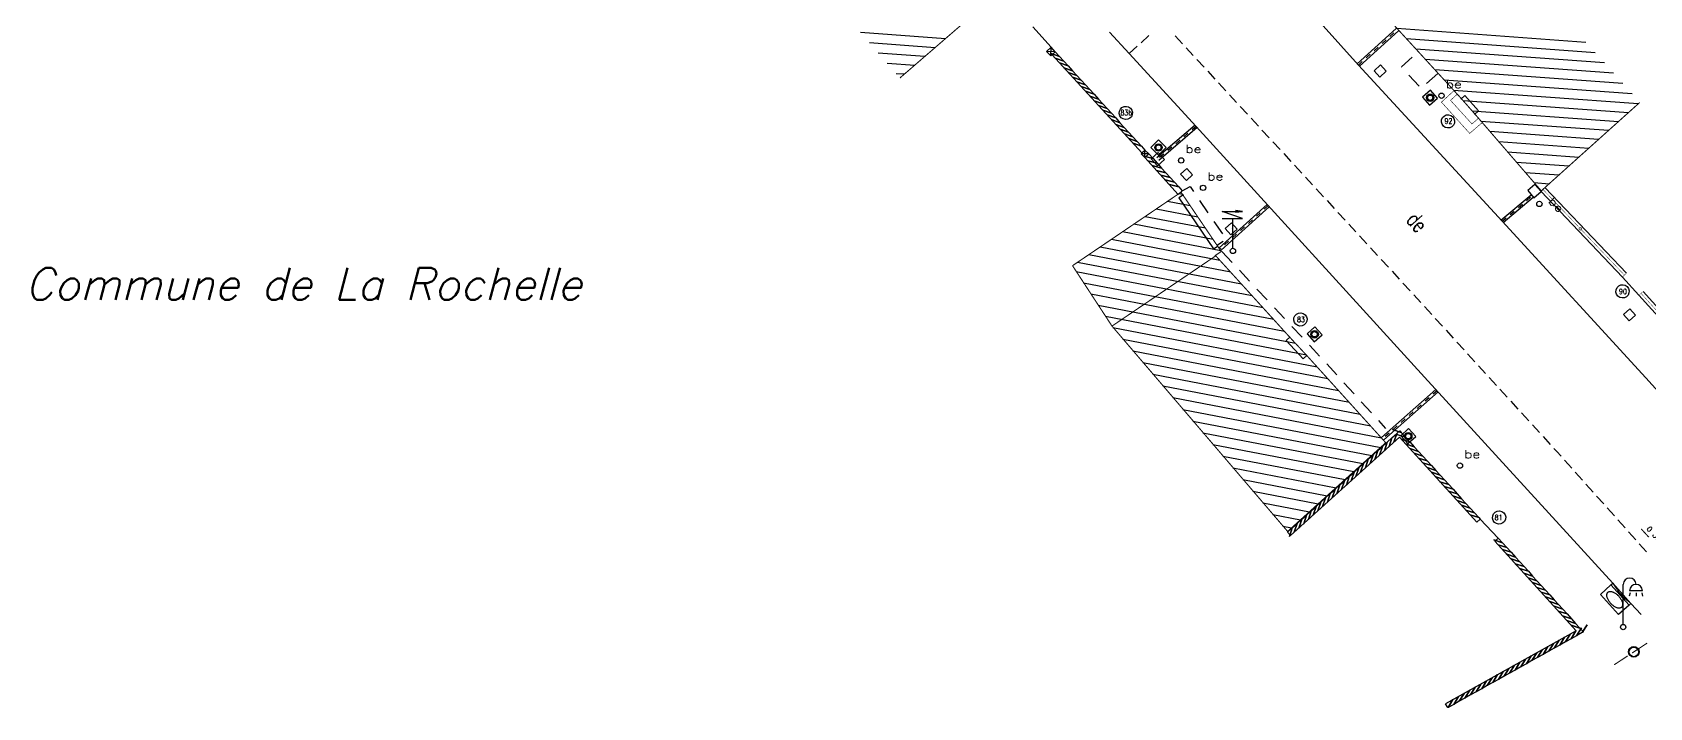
# Model space of a CAD drawing. Extents: x 329973 to 330360, y 136304 to 136475.
# Drawn here: x 330263.6 to 330324.2, y 136403.8 to 136429.1 of the extents above; entities that cross this region are included whole.
import ezdxf
from ezdxf.enums import TextEntityAlignment as Align

# ---------------------------------------------------------------- set-up
doc = ezdxf.new("R2010")
doc.units = 0
for name, color, linetype in [('TOP$BATI', 7, 'Continuous'), ('TOP$CHEMIN', 7, 'Continuous'), ('TOP$EAU', 7, 'Continuous'), ('TOP$EDF', 7, 'Continuous'), ('TOP$GAZ', 7, 'Continuous'), ('TOP$MUR-CLOT', 7, 'Continuous'), ('TOP$PARCELLE', 7, 'Continuous'), ('TOP$PLUVIAL', 7, 'Continuous'), ('TOP$RECL', 7, 'Continuous'), ('TOP$TOPO', 7, 'Continuous'), ('TOP$TXTEP', 7, 'Continuous'), ('TOP$TXTNO', 7, 'Continuous'), ('TOP$VANNE', 7, 'Continuous'), ('TOP$VOIRIE', 7, 'Continuous')]:
    doc.layers.add(name, color=color, linetype=linetype)
doc.styles.add('EC5', font='COMPLEX', dxfattribs={"width": 0.7, "height": 0.6})
doc.styles.add('J8', font='SIMPLEX', dxfattribs={"height": 10})
doc.styles.add('NC1', font='SIMPLEX', dxfattribs={"width": 0.7, "height": 0.2})
doc.styles.add('NC2', font='SIMPLEX', dxfattribs={"width": 0.7, "height": 0.3})
doc.styles.get("Standard").update_dxf_attribs({"font": 'SIMPLEX'})

# ---------------------------------------------------------------- blocks, each defined once
blk = doc.blocks.new('1S081')
at = {"color": 0}
for p, q in [((0.18, 0.18), (-0.18, 0.18)), ((-0.18, 0.18), (-0.18, -0.18)), ((0, 0), (0, 0)), ((0.18, -0.18), (0.18, 0.18)), ((-0.18, -0.18), (0.18, -0.18))]:
    blk.add_line(p, q, dxfattribs=at)
blk = doc.blocks.new('1S099')
at = {"color": 0}
for p, q in [((0.2, 0.2), (-0.2, 0.2)), ((-0.2, 0.2), (-0.2, -0.2)), ((0, 0), (0, 0)), ((0.2, -0.2), (0.2, 0.2)), ((-0.2, -0.2), (0.2, -0.2))]:
    blk.add_line(p, q, dxfattribs=at)
for radius in [0.14, 0.12, 0.1]:
    blk.add_circle((0, 0), radius, dxfattribs=at)
blk = doc.blocks.new('1S075')
at = {"color": 0}
blk.add_circle((0, 0), 0.1, dxfattribs=at)
at = {"color": 0, "width": 1.354839}
blk.add_text('be', height=0.3, dxfattribs=at).set_placement((0.16, 0.28), (0.76, 0.28), align=Align.FIT)
blk = doc.blocks.new('1S059')
at = {"color": 0}
for p, q in [((0.16, 0.16), (-0.16, 0.16)), ((-0.16, 0.16), (-0.16, -0.16)), ((0, 0), (0, 0)), ((0.16, -0.16), (0.16, 0.16)), ((-0.16, -0.16), (0.16, -0.16))]:
    blk.add_line(p, q, dxfattribs=at)
blk = doc.blocks.new('1S051')
at = {"color": 0}
for p, q in [((0.36, 1.22), (-0.4, 1.48)), ((-0.4, 1.48), (0.36, 1.48)), ((-0.4, 1.22), (0.36, 1.22)), ((0, 0.1), (0, 1.22)), ((0.36, 1.48), (0.1, 1.52)), ((0.1, 1.46), (0.36, 1.48))]:
    blk.add_line(p, q, dxfattribs=at)
blk.add_circle((0, 0), 0.1, dxfattribs=at)
blk = doc.blocks.new('1S098')
at = {"color": 0}
blk.add_line((0, 0), (0, 0), dxfattribs=at)
for radius in [0.2, 0.18]:
    blk.add_circle((0, 0), radius, dxfattribs=at)
blk = doc.blocks.new('2S072')
at = {"color": 0}
for p, q in [((1, 1), (0, 1)), ((0, 1), (0, 0)), ((0, 0), (1, 1)), ((1, 1), (0, 1)), ((0, 1), (1, 0)), ((0, 0), (1, 0)), ((1, 0), (1, 1))]:
    blk.add_line(p, q, dxfattribs=at)
blk = doc.blocks.new('3S087')
at = {"color": 0}
for p, q in [((0, 0.148936), (0, 1)), ((0, 1), (1, 1)), ((0.125, 0.574468), (0.126156, 0.599508)), ((0.126156, 0.599508), (0.129617, 0.624394)), ((0.129617, 0.624394), (0.135361, 0.648972)), ((0.135361, 0.648972), (0.143354, 0.673091)), ((0.143354, 0.673091), (0.153545, 0.696601)), ((0.153545, 0.696601), (0.165873, 0.719359)), ((0.165873, 0.719359), (0.18026, 0.741223)), ((0.18026, 0.741223), (0.196619, 0.762059)), ((0.196619, 0.762059), (0.214848, 0.781739)), ((0.214848, 0.781739), (0.234835, 0.80014)), ((0.234835, 0.80014), (0.256457, 0.817151)), ((0.256457, 0.817151), (0.279581, 0.832665)), ((0.279581, 0.832665), (0.304063, 0.846587)), ((0.304063, 0.846587), (0.329754, 0.858832)), ((0.329754, 0.858832), (0.356494, 0.869323)), ((0.356494, 0.869323), (0.384119, 0.877997)), ((0.384119, 0.877997), (0.412458, 0.884799)), ((0.412458, 0.884799), (0.441337, 0.889688)), ((0.441337, 0.889688), (0.470578, 0.892633)), ((0.470578, 0.892633), (0.5, 0.893617)), ((0.5, 0.893617), (0.529422, 0.892633)), ((0.529422, 0.892633), (0.558663, 0.889688)), ((0.558663, 0.889688), (0.587542, 0.884799)), ((0.587542, 0.884799), (0.615881, 0.877997)), ((0.615881, 0.877997), (0.643506, 0.869323)), ((0.643506, 0.869323), (0.670246, 0.858832)), ((0.670246, 0.858832), (0.695937, 0.846587)), ((0.695937, 0.846587), (0.720419, 0.832665)), ((0.720419, 0.832665), (0.743543, 0.817151)), ((0.743543, 0.817151), (0.765165, 0.80014)), ((0.765165, 0.80014), (0.785152, 0.781739)), ((0.785152, 0.781739), (0.803381, 0.762059)), ((0.803381, 0.762059), (0.81974, 0.741223)), ((0.81974, 0.741223), (0.834127, 0.719359)), ((0.834127, 0.719359), (0.846455, 0.696601)), ((0.846455, 0.696601), (0.856646, 0.673091)), ((0.856646, 0.673091), (0.864639, 0.648972)), ((0.864639, 0.648972), (0.870383, 0.624394)), ((0.870383, 0.624394), (0.873844, 0.599508)), ((0.873844, 0.599508), (0.875, 0.574468)), ((1, 1), (1, 0.148936)), ((0, 0), (0, 0.148936)), ((0, 0.148936), (1, 0.148936)), ((0.125, 0.021277), (0, 0)), ((0, 0), (1, 0)), ((0.126156, 0.549428), (0.125, 0.574468)), ((0.275, 0.06383), (0.125, 0.021277)), ((0.129617, 0.524542), (0.126156, 0.549428)), ((0.135361, 0.499964), (0.129617, 0.524542)), ((0.143354, 0.475846), (0.135361, 0.499964)), ((0.153545, 0.452335), (0.143354, 0.475846)), ((0.165873, 0.429578), (0.153545, 0.452335)), ((0.18026, 0.407713), (0.165873, 0.429578)), ((0.196619, 0.386877), (0.18026, 0.407713)), ((0.214848, 0.367197), (0.196619, 0.386877)), ((0.234835, 0.348796), (0.214848, 0.367197)), ((0.256457, 0.331785), (0.234835, 0.348796)), ((0.279581, 0.316271), (0.256457, 0.331785)), ((0.35, 0.085106), (0.275, 0.06383)), ((0.304063, 0.302349), (0.279581, 0.316271)), ((0.329754, 0.290104), (0.304063, 0.302349)), ((0.356494, 0.279613), (0.329754, 0.290104)), ((0.5, 0.085106), (0.35, 0.085106)), ((0.384119, 0.270939), (0.356494, 0.279613)), ((0.412458, 0.264137), (0.384119, 0.270939)), ((0.441337, 0.259248), (0.412458, 0.264137)), ((0.470578, 0.256303), (0.441337, 0.259248)), ((0.5, 0.255319), (0.470578, 0.256303)), ((0.5, 0.574468), (0.5, 0.574468)), ((0.529422, 0.256303), (0.5, 0.255319)), ((0.625, 0.085106), (0.5, 0.085106)), ((0.558663, 0.259248), (0.529422, 0.256303)), ((0.587542, 0.264137), (0.558663, 0.259248)), ((0.615881, 0.270939), (0.587542, 0.264137)), ((0.643506, 0.279613), (0.615881, 0.270939)), ((0.725, 0.06383), (0.625, 0.085106)), ((0.670246, 0.290104), (0.643506, 0.279613)), ((0.695937, 0.302349), (0.670246, 0.290104)), ((0.720419, 0.316271), (0.695937, 0.302349)), ((0.743543, 0.331785), (0.720419, 0.316271)), ((0.875, 0.021277), (0.725, 0.06383)), ((0.765165, 0.348796), (0.743543, 0.331785)), ((0.785152, 0.367197), (0.765165, 0.348796)), ((0.803381, 0.386877), (0.785152, 0.367197)), ((0.81974, 0.407713), (0.803381, 0.386877)), ((0.834127, 0.429578), (0.81974, 0.407713)), ((0.846455, 0.452335), (0.834127, 0.429578)), ((0.856646, 0.475846), (0.846455, 0.452335)), ((0.864639, 0.499964), (0.856646, 0.475846)), ((0.870383, 0.524542), (0.864639, 0.499964)), ((0.873844, 0.549428), (0.870383, 0.524542)), ((0.875, 0.574468), (0.873844, 0.549428)), ((1, 0), (0.875, 0.021277)), ((1, 0.148936), (1, 0))]:
    blk.add_line(p, q, dxfattribs=at)
blk = doc.blocks.new('1S065')
at = {"color": 0}
for p, q in [((0, 0.1), (0, 1.6)), ((0.26, 1.28), (0.22, 1.16)), ((0.72, 1.36), (0.24, 1.36)), ((0.48, 1.28), (0.48, 1.16)), ((0.7, 1.28), (0.72, 1.16))]:
    blk.add_line(p, q, dxfattribs=at)
blk.add_circle((0, 0), 0.1, dxfattribs=at)
for centre in [(0.24, 1.6), (0.48, 1.36)]:
    blk.add_arc(centre, 0.24, 0, 180, dxfattribs=at)

msp = doc.modelspace()

# ---------------------------------------------------------------- linework, layer by layer
at = {"layer": 'TOP$BATI', "color": 0, "const_width": 0.04}
for points, elevation in [([(330323.872, 136426.478), (330320.182, 136423.165), (330317.696, 136426.042), (330317.186, 136426.622), (330314.077, 136430.017), (330307.908, 136436.831), (330311.855, 136440.417), (330314.961, 136443.202), (330315.879, 136442.185), (330319.14, 136445.105), (330322.372, 136446.322), (330323.919, 136444.611)], 9.347), ([(330293.687, 136430.229), (330297.44, 136433.473), (330299.886, 136430.643), (330296.133, 136427.4)], 9.512), ([(330302.604, 136420.358), (330306.673, 136423.115), (330308.18, 136420.891), (330307.962, 136420.744), (330310.749, 136417.677), (330311.391, 136416.987), (330314.348, 136413.719), (330310.67, 136410.392)], 9.361)]:
    msp.add_lwpolyline(points, dxfattribs=dict(at, elevation=elevation))
at = {"layer": 'TOP$BATI', "color": 1}
for points, elevation in [([(330297.842, 136428.868), (330294.655, 136429.1)], 9.473), ([(330297.457, 136428.535), (330294.988, 136428.715)], 9.473), ([(330321.855, 136428.733), (330314.77, 136429.251)], 9.373), ([(330322.202, 136428.347), (330315.125, 136428.864)], 9.369), ([(330297.071, 136428.202), (330295.321, 136428.33)], 9.473), ([(330322.549, 136427.961), (330315.479, 136428.477)], 9.364), ([(330322.896, 136427.574), (330315.833, 136428.09)], 9.36), ([(330296.686, 136427.87), (330295.654, 136427.945)], 9.473), ([(330296.301, 136427.537), (330295.987, 136427.559)], 9.473), ([(330323.243, 136427.188), (330316.188, 136427.704)], 9.355), ([(330323.589, 136426.802), (330316.542, 136427.317)], 9.351), ([(330323.82, 136426.424), (330316.896, 136426.93)], 9.347), ([(330323.448, 136426.09), (330317.248, 136426.543)], 9.347), ([(330323.076, 136425.756), (330317.587, 136426.158)], 9.347), ([(330322.705, 136425.423), (330317.921, 136425.772)], 9.347), ([(330322.333, 136425.089), (330318.254, 136425.387)], 9.347), ([(330321.961, 136424.755), (330318.587, 136425.002)], 9.347), ([(330321.59, 136424.421), (330318.92, 136424.616)], 9.347), ([(330321.218, 136424.087), (330319.253, 136424.231)], 9.347), ([(330320.846, 136423.754), (330319.586, 136423.846)], 9.347), ([(330320.474, 136423.42), (330319.918, 136423.46)], 9.347), ([(330306.168, 136422.78), (330307.019, 136422.616)], 9.361), ([(330306.589, 136423.065), (330306.733, 136423.037)], 9.361), ([(330305.325, 136422.209), (330307.59, 136421.773)], 9.361), ([(330305.746, 136422.494), (330307.304, 136422.194)], 9.361), ([(330304.482, 136421.637), (330308.161, 136420.93)], 9.361), ([(330304.903, 136421.923), (330307.875, 136421.351)], 9.361), ([(330303.639, 136421.066), (330308.535, 136420.125)], 9.361), ([(330304.06, 136421.352), (330308.132, 136420.569)], 9.361), ([(330302.796, 136420.495), (330309.343, 136419.236)], 9.361), ([(330303.217, 136420.781), (330308.939, 136419.68)], 9.361), ([(330302.74, 136420.139), (330309.747, 136418.792)], 9.365), ([(330303.014, 136419.72), (330310.15, 136418.348)], 9.374), ([(330303.288, 136419.301), (330310.554, 136417.904)], 9.382), ([(330303.562, 136418.882), (330310.964, 136417.458)], 9.39), ([(330303.836, 136418.462), (330311.38, 136417.012)], 9.398), ([(330304.119, 136418.041), (330311.782, 136416.568)], 9.406), ([(330304.494, 136417.603), (330312.183, 136416.124)], 9.403), ([(330304.869, 136417.164), (330312.584, 136415.68)], 9.4), ([(330305.244, 136416.725), (330312.986, 136415.236)], 9.397), ([(330305.619, 136416.286), (330313.387, 136414.793)], 9.393), ([(330305.994, 136415.848), (330313.788, 136414.349)], 9.39), ([(330306.37, 136415.409), (330314.19, 136413.905)], 9.387), ([(330306.745, 136414.97), (330314.161, 136413.544)], 9.384), ([(330307.12, 136414.531), (330313.827, 136413.242)], 9.381), ([(330307.495, 136414.093), (330313.493, 136412.939)], 9.378), ([(330307.87, 136413.654), (330313.158, 136412.637)], 9.375), ([(330308.245, 136413.215), (330312.824, 136412.335)], 9.372), ([(330308.621, 136412.776), (330312.49, 136412.032)], 9.369), ([(330308.996, 136412.338), (330312.156, 136411.73)], 9.366), ([(330309.371, 136411.899), (330311.821, 136411.428)], 9.363), ([(330309.746, 136411.46), (330311.487, 136411.125)], 9.36), ([(330310.121, 136411.021), (330311.153, 136410.823)], 9.357), ([(330310.496, 136410.583), (330310.819, 136410.521)], 9.354)]:
    msp.add_lwpolyline(points, dxfattribs=dict(at, elevation=elevation))
at = {"layer": 'TOP$BATI'}
for points, const_width, elevation in [([(330317.954, 136425.714), (330317.498, 136425.32), (330316.439, 136426.492), (330316.895, 136426.91)], 0.02, 9.759), ([(330317.814, 136425.875), (330317.582, 136425.675), (330316.778, 136426.56), (330317.016, 136426.778)], 0.02, 9.784), ([(330307.993, 136420.74), (330304.068, 136418.082)], 0.04, 9.406)]:
    msp.add_lwpolyline(points, dxfattribs=dict(at, const_width=const_width, elevation=elevation))
at = {"layer": 'TOP$BATI', "color": 1, "const_width": 0.04, "elevation": 9.352}
msp.add_lwpolyline([(330310.67, 136410.392), (330304.084, 136418.094), (330302.604, 136420.358)], dxfattribs=at)
at = {"layer": 'TOP$CHEMIN'}
for points, elevation in [([(330314.949, 136427.802), (330314.938, 136427.814), (330315.339, 136428.181)], 9.3), ([(330315.597, 136427.093), (330315.219, 136427.506)], 9.289), ([(330316.297, 136427.563), (330315.884, 136427.185)], 9.681), ([(330306.716, 136423.168), (330307.012, 136423.322), (330307.14, 136423.135)], 9.361), ([(330307.366, 136422.806), (330307.683, 136422.344)], 9.375), ([(330307.909, 136422.014), (330308.226, 136421.552)], 9.362), ([(330308.247, 136421.261), (330308.046, 136421.125)], 9.369), ([(330308.208, 136420.886), (330308.59, 136420.477)], 9.406), ([(330308.864, 136420.185), (330309.246, 136419.776)], 9.399), ([(330309.519, 136419.483), (330309.902, 136419.074)], 9.393), ([(330310.175, 136418.782), (330310.557, 136418.373)], 9.386), ([(330310.831, 136418.081), (330311.213, 136417.672)], 9.38), ([(330311.486, 136417.38), (330311.636, 136417.22), (330311.866, 136416.968)], 9.373), ([(330312.136, 136416.673), (330312.514, 136416.26)], 9.367), ([(330312.784, 136415.965), (330313.162, 136415.552)], 9.361), ([(330313.432, 136415.256), (330313.81, 136414.843)], 9.355), ([(330314.08, 136414.548), (330314.346, 136414.257)], 9.349)]:
    msp.add_lwpolyline(points, dxfattribs=dict(at, elevation=elevation))
at = {"layer": 'TOP$MUR-CLOT', "color": 0}
for points, elevation in [([(330301.956, 136428.38), (330302.118, 136428.203), (330301.797, 136428.316), (330302.118, 136428.203), (330302.28, 136428.026), (330301.959, 136428.139), (330302.28, 136428.026), (330302.442, 136427.848), (330302.121, 136427.962), (330302.442, 136427.848), (330302.603, 136427.671), (330302.283, 136427.785), (330302.603, 136427.671), (330302.765, 136427.494), (330302.445, 136427.608), (330302.765, 136427.494), (330302.927, 136427.317), (330302.607, 136427.43), (330302.927, 136427.317), (330303.089, 136427.139), (330302.768, 136427.253), (330303.089, 136427.139), (330303.251, 136426.962), (330302.93, 136427.076), (330303.251, 136426.962), (330303.413, 136426.785), (330303.092, 136426.899), (330303.413, 136426.785), (330303.574, 136426.608), (330303.254, 136426.721), (330303.574, 136426.608), (330303.736, 136426.43), (330303.416, 136426.544), (330303.736, 136426.43), (330303.898, 136426.253), (330303.578, 136426.367), (330303.898, 136426.253), (330304.06, 136426.076), (330303.739, 136426.19), (330304.06, 136426.076), (330304.222, 136425.899), (330303.901, 136426.012), (330304.222, 136425.899), (330304.384, 136425.722), (330304.063, 136425.835), (330304.384, 136425.722), (330304.545, 136425.544), (330304.225, 136425.658), (330304.545, 136425.544), (330304.707, 136425.367), (330304.387, 136425.481), (330304.707, 136425.367), (330304.869, 136425.19), (330304.549, 136425.304), (330304.869, 136425.19), (330305.031, 136425.013), (330304.71, 136425.126), (330305.031, 136425.013), (330305.193, 136424.835), (330304.872, 136424.949), (330305.193, 136424.835), (330305.32, 136424.696)], 9.452), ([(330301.956, 136428.38), (330301.838, 136428.272)], 9.452), ([(330301.838, 136428.272), (330305.202, 136424.588)], 9.452), ([(330305.32, 136424.696), (330305.202, 136424.588)], 9.416), ([(330305.461, 136424.556), (330305.622, 136424.378), (330305.272, 136424.466), (330305.622, 136424.378), (330305.783, 136424.2), (330305.433, 136424.288), (330305.783, 136424.2), (330305.944, 136424.022), (330305.594, 136424.11), (330305.944, 136424.022), (330306.105, 136423.844), (330305.755, 136423.932), (330306.105, 136423.844), (330306.266, 136423.666), (330305.916, 136423.754), (330306.266, 136423.666), (330306.427, 136423.488), (330306.077, 136423.576), (330306.427, 136423.488), (330306.588, 136423.31), (330306.238, 136423.398), (330306.588, 136423.31), (330306.716, 136423.168)], 9.437), ([(330305.461, 136424.556), (330305.313, 136424.422)], 9.437), ([(330305.313, 136424.422), (330306.568, 136423.034)], 9.437), ([(330323.376, 136420.078), (330320.332, 136423.281)], 9.336), ([(330306.716, 136423.168), (330306.568, 136423.034)], 9.361), ([(330323.224, 136419.933), (330320.18, 136423.136)], 9.336), ([(330326.888, 136415.889), (330323.846, 136419.248)], 9.369), ([(330327.044, 136416.03), (330324.002, 136419.389)], 9.369), ([(330310.668, 136410.363), (330310.846, 136410.524), (330310.738, 136410.197), (330310.846, 136410.524), (330311.024, 136410.685), (330310.916, 136410.358), (330311.024, 136410.685), (330311.202, 136410.846), (330311.094, 136410.519), (330311.202, 136410.846), (330311.38, 136411.007), (330311.272, 136410.68), (330311.38, 136411.007), (330311.558, 136411.168), (330311.45, 136410.841), (330311.558, 136411.168), (330311.736, 136411.329), (330311.628, 136411.002), (330311.736, 136411.329), (330311.914, 136411.49), (330311.806, 136411.163), (330311.914, 136411.49), (330312.092, 136411.651), (330311.984, 136411.324), (330312.092, 136411.651), (330312.27, 136411.812), (330312.162, 136411.485), (330312.27, 136411.812), (330312.448, 136411.973), (330312.34, 136411.646), (330312.448, 136411.973), (330312.626, 136412.134), (330312.518, 136411.807), (330312.626, 136412.134), (330312.804, 136412.295), (330312.696, 136411.968), (330312.804, 136412.295), (330312.982, 136412.456), (330312.874, 136412.129), (330312.982, 136412.456), (330313.16, 136412.617), (330313.051, 136412.29), (330313.16, 136412.617), (330313.338, 136412.778), (330313.229, 136412.451), (330313.338, 136412.778), (330313.516, 136412.939), (330313.407, 136412.612), (330313.516, 136412.939), (330313.694, 136413.1), (330313.585, 136412.773), (330313.694, 136413.1), (330313.872, 136413.261), (330313.763, 136412.934), (330313.872, 136413.261), (330314.05, 136413.422), (330313.941, 136413.095), (330314.05, 136413.422), (330314.228, 136413.583), (330314.119, 136413.256), (330314.228, 136413.583), (330314.376, 136413.717), (330314.406, 136413.744), (330314.298, 136413.417), (330314.406, 136413.744), (330314.583, 136413.906), (330314.476, 136413.578), (330314.583, 136413.906), (330314.761, 136414.067), (330314.653, 136413.739), (330314.761, 136414.067), (330314.872, 136414.168), (330314.933, 136414.102), (330314.605, 136414.209), (330314.933, 136414.102), (330315.094, 136413.924), (330314.767, 136414.031), (330315.094, 136413.924), (330315.256, 136413.747), (330314.928, 136413.854), (330315.256, 136413.747), (330315.418, 136413.569), (330315.09, 136413.677), (330315.418, 136413.569), (330315.579, 136413.392), (330315.252, 136413.499), (330315.579, 136413.392), (330315.741, 136413.215), (330315.413, 136413.322), (330315.741, 136413.215), (330315.903, 136413.037), (330315.575, 136413.145), (330315.903, 136413.037), (330316.064, 136412.86), (330315.737, 136412.967), (330316.064, 136412.86), (330316.226, 136412.683), (330315.898, 136412.79), (330316.226, 136412.683), (330316.388, 136412.505), (330316.06, 136412.612), (330316.388, 136412.505), (330316.549, 136412.328), (330316.222, 136412.435), (330316.549, 136412.328), (330316.711, 136412.15), (330316.383, 136412.258), (330316.711, 136412.15), (330316.873, 136411.973), (330316.545, 136412.08), (330316.873, 136411.973), (330317.034, 136411.796), (330316.707, 136411.903), (330317.034, 136411.796), (330317.196, 136411.618), (330316.868, 136411.726), (330317.196, 136411.618), (330317.358, 136411.441), (330317.03, 136411.548), (330317.358, 136411.441), (330317.52, 136411.264), (330317.192, 136411.371), (330317.52, 136411.264), (330317.681, 136411.086), (330317.353, 136411.193), (330317.681, 136411.086), (330317.843, 136410.909), (330317.515, 136411.016), (330317.843, 136410.909), (330317.893, 136410.854)], 9.352), ([(330310.782, 136410.237), (330314.49, 136413.591), (330314.861, 136413.928), (330317.767, 136410.739)], 9.352), ([(330317.893, 136410.854), (330317.767, 136410.739)], 9.279), ([(330310.668, 136410.363), (330310.782, 136410.237)], 9.352), ([(330318.443, 136410.027), (330321.491, 136406.666), (330316.593, 136403.931)], 9.287), ([(330318.569, 136410.141), (330318.73, 136409.963), (330318.403, 136410.071), (330318.73, 136409.963), (330318.891, 136409.785), (330318.564, 136409.893), (330318.891, 136409.785), (330319.053, 136409.608), (330318.725, 136409.716), (330319.053, 136409.608), (330319.214, 136409.43), (330318.887, 136409.538), (330319.214, 136409.43), (330319.375, 136409.252), (330319.048, 136409.36), (330319.375, 136409.252), (330319.536, 136409.074), (330319.209, 136409.182), (330319.536, 136409.074), (330319.698, 136408.897), (330319.37, 136409.005), (330319.698, 136408.897), (330319.859, 136408.719), (330319.531, 136408.827), (330319.859, 136408.719), (330320.02, 136408.541), (330319.693, 136408.649), (330320.02, 136408.541), (330320.181, 136408.363), (330319.854, 136408.471), (330320.181, 136408.363), (330320.343, 136408.186), (330320.015, 136408.294), (330320.343, 136408.186), (330320.504, 136408.008), (330320.176, 136408.116), (330320.504, 136408.008), (330320.665, 136407.83), (330320.338, 136407.938), (330320.665, 136407.83), (330320.826, 136407.652), (330320.499, 136407.76), (330320.826, 136407.652), (330320.988, 136407.475), (330320.66, 136407.583), (330320.988, 136407.475), (330321.149, 136407.297), (330320.821, 136407.405), (330321.149, 136407.297), (330321.31, 136407.119), (330320.983, 136407.227), (330321.31, 136407.119), (330321.471, 136406.941), (330321.144, 136407.049), (330321.471, 136406.941), (330321.633, 136406.763), (330321.305, 136406.871), (330321.633, 136406.763), (330321.761, 136406.622), (330321.718, 136406.598), (330321.897, 136406.893), (330321.718, 136406.598), (330321.509, 136406.481), (330321.688, 136406.776), (330321.509, 136406.481), (330321.299, 136406.364), (330321.478, 136406.659), (330321.299, 136406.364), (330321.09, 136406.247), (330321.269, 136406.542), (330321.09, 136406.247), (330320.88, 136406.13), (330321.059, 136406.425), (330320.88, 136406.13), (330320.671, 136406.013), (330320.85, 136406.308), (330320.671, 136406.013), (330320.461, 136405.896), (330320.64, 136406.191), (330320.461, 136405.896), (330320.251, 136405.779), (330320.43, 136406.074), (330320.251, 136405.779), (330320.042, 136405.662), (330320.221, 136405.957), (330320.042, 136405.662), (330319.832, 136405.545), (330320.011, 136405.84), (330319.832, 136405.545), (330319.623, 136405.428), (330319.802, 136405.723), (330319.623, 136405.428), (330319.413, 136405.311), (330319.592, 136405.606), (330319.413, 136405.311), (330319.204, 136405.194), (330319.383, 136405.489), (330319.204, 136405.194), (330318.994, 136405.077), (330319.173, 136405.372), (330318.994, 136405.077), (330318.785, 136404.96), (330318.964, 136405.255), (330318.785, 136404.96), (330318.575, 136404.843), (330318.754, 136405.138), (330318.575, 136404.843), (330318.366, 136404.726), (330318.545, 136405.021), (330318.366, 136404.726), (330318.156, 136404.609), (330318.335, 136404.904), (330318.156, 136404.609), (330317.947, 136404.492), (330318.126, 136404.787), (330317.947, 136404.492), (330317.737, 136404.375), (330317.916, 136404.669), (330317.737, 136404.375), (330317.527, 136404.258), (330317.706, 136404.552), (330317.527, 136404.258), (330317.318, 136404.141), (330317.497, 136404.435), (330317.318, 136404.141), (330317.108, 136404.024), (330317.287, 136404.318), (330317.108, 136404.024), (330316.899, 136403.907), (330317.078, 136404.201), (330316.899, 136403.907), (330316.689, 136403.79), (330316.868, 136404.084), (330316.689, 136403.79), (330316.676, 136403.782)], 9.287), ([(330318.569, 136410.141), (330318.443, 136410.027)], 9.287), ([(330316.676, 136403.782), (330316.593, 136403.931)], 9.253)]:
    msp.add_lwpolyline(points, dxfattribs=dict(at, elevation=elevation))
at = {"layer": 'TOP$MUR-CLOT', "color": 1, "const_width": 0.0131}
for points, elevation in [([(330320.18, 136423.136), (330320.332, 136423.281)], 9.347), ([(330323.3, 136420.005), (330321.647, 136421.745), (330320.256, 136423.208)], 9.336), ([(330323.224, 136419.933), (330323.376, 136420.078)], 9.336), ([(330323.846, 136419.248), (330324.002, 136419.389)], 9.326), ([(330326.966, 136415.959), (330325.355, 136417.738), (330323.924, 136419.318)], 9.369)]:
    msp.add_lwpolyline(points, dxfattribs=dict(at, elevation=elevation))
at = {"layer": 'TOP$MUR-CLOT', "color": 1, "const_width": 0.02, "elevation": 9.342}
msp.add_lwpolyline([(330321.597, 136421.745, 1), (330321.697, 136421.745, 1)], format="xyb", close=True, dxfattribs=at)
at = {"layer": 'TOP$PARCELLE'}
for points, elevation in [([(330301.118, 136429.311), (330301.801, 136428.549)], 9.454), ([(330323.224, 136419.933), (330323.846, 136419.248)], 9.336), ([(330317.893, 136410.854), (330318.569, 136410.141)], 9.279)]:
    msp.add_lwpolyline(points, dxfattribs=dict(at, elevation=elevation))
at = {"layer": 'TOP$PLUVIAL', "color": 0}
for points, elevation in [([(330313.282, 136427.929), (330314.743, 136429.251)], 9.208), ([(330313.362, 136427.841), (330314.824, 136429.163)], 9.208), ([(330307.199, 136425.629), (330305.762, 136424.399)], 9.257), ([(330307.277, 136425.537), (330305.84, 136424.307)], 9.257), ([(330309.904, 136422.658), (330308.098, 136421.033)], 9.329), ([(330318.671, 136422.068), (330319.8, 136423.014)], 9.17), ([(330318.749, 136421.976), (330319.877, 136422.922)], 9.17), ([(330309.984, 136422.569), (330308.178, 136420.944)], 9.329), ([(330316.233, 136415.714), (330314.195, 136413.919)], 9.179), ([(330316.312, 136415.624), (330314.275, 136413.828)], 9.179)]:
    msp.add_lwpolyline(points, dxfattribs=dict(at, elevation=elevation))
at = {"layer": 'TOP$PLUVIAL', "color": 4}
for points, elevation in [([(330314.212, 136428.69), (330314.36, 136428.824)], 3.601), ([(330314.509, 136428.958), (330314.657, 136429.092)], 1.732), ([(330313.619, 136428.153), (330313.767, 136428.287)], 7.339), ([(330313.915, 136428.422), (330314.064, 136428.556)], 5.47), ([(330313.322, 136427.885), (330313.47, 136428.019)], 9.208), ([(330306.63, 136425.063), (330306.478, 136424.933)], 9.33), ([(330306.934, 136425.323), (330306.782, 136425.193)], 9.293), ([(330307.238, 136425.583), (330307.086, 136425.453)], 9.257), ([(330306.022, 136424.543), (330305.871, 136424.413)], 9.402), ([(330306.326, 136424.803), (330306.174, 136424.673)], 9.366), ([(330319.323, 136422.536), (330319.476, 136422.665)], 9.255), ([(330319.629, 136422.793), (330319.783, 136422.922)], 9.298), ([(330309.349, 136422.078), (330309.2, 136421.945)], 9.354), ([(330309.646, 136422.346), (330309.498, 136422.212)], 9.342), ([(330309.944, 136422.613), (330309.795, 136422.48)], 9.329), ([(330318.71, 136422.022), (330318.863, 136422.151)], 9.17), ([(330319.016, 136422.279), (330319.17, 136422.408)], 9.213), ([(330308.754, 136421.543), (330308.606, 136421.409)], 9.378), ([(330309.052, 136421.811), (330308.903, 136421.677)], 9.366), ([(330308.16, 136421.008), (330308.138, 136420.989)], 9.403), ([(330308.457, 136421.276), (330308.308, 136421.142)], 9.391), ([(330315.973, 136415.404), (330315.823, 136415.272)], 9.206), ([(330316.273, 136415.669), (330316.123, 136415.537)], 9.179), ([(330315.372, 136414.876), (330315.222, 136414.743)], 9.26), ([(330315.672, 136415.14), (330315.522, 136415.008)], 9.233), ([(330314.772, 136414.347), (330314.622, 136414.215)], 9.313), ([(330315.072, 136414.611), (330314.922, 136414.479)], 9.286), ([(330314.472, 136414.082), (330314.322, 136413.95)], 9.34)]:
    msp.add_lwpolyline(points, dxfattribs=dict(at, elevation=elevation))
at = {"layer": 'TOP$PLUVIAL', "color": 5, "const_width": 0.04, "elevation": 9.306}
msp.add_lwpolyline([(330324.214, 136410.176), (330323.93, 136410.486)], dxfattribs=at)
at = {"layer": 'TOP$TOPO'}
for points in [[(330304.364, 136426.148), (330304.399, 136426.227), (330304.459, 136426.288), (330304.537, 136426.326), (330304.623, 136426.334), (330304.706, 136426.313), (330304.778, 136426.265), (330304.828, 136426.195), (330304.851, 136426.112), (330304.845, 136426.026), (330304.81, 136425.947), (330304.749, 136425.885), (330304.672, 136425.848), (330304.586, 136425.839), (330304.502, 136425.86), (330304.431, 136425.909), (330304.381, 136425.979), (330304.357, 136426.062), (330304.364, 136426.148)], [(330316.443, 136425.832), (330316.479, 136425.91), (330316.539, 136425.972), (330316.616, 136426.01), (330316.702, 136426.018), (330316.786, 136425.997), (330316.857, 136425.948), (330316.907, 136425.878), (330316.931, 136425.795), (330316.924, 136425.709), (330316.889, 136425.631), (330316.829, 136425.569), (330316.751, 136425.532), (330316.665, 136425.523), (330316.582, 136425.544), (330316.51, 136425.593), (330316.46, 136425.663), (330316.437, 136425.746), (330316.443, 136425.832)], [(330322.989, 136419.457), (330323.024, 136419.535), (330323.084, 136419.597), (330323.162, 136419.634), (330323.248, 136419.643), (330323.332, 136419.622), (330323.403, 136419.573), (330323.453, 136419.503), (330323.477, 136419.42), (330323.47, 136419.334), (330323.435, 136419.256), (330323.374, 136419.194), (330323.297, 136419.156), (330323.211, 136419.148), (330323.127, 136419.169), (330323.056, 136419.217), (330323.006, 136419.287), (330322.982, 136419.37), (330322.989, 136419.457)], [(330310.909, 136418.399), (330310.945, 136418.478), (330311.005, 136418.539), (330311.083, 136418.577), (330311.168, 136418.585), (330311.252, 136418.564), (330311.323, 136418.516), (330311.374, 136418.446), (330311.397, 136418.363), (330311.391, 136418.277), (330311.355, 136418.198), (330311.295, 136418.136), (330311.217, 136418.099), (330311.131, 136418.09), (330311.048, 136418.111), (330310.977, 136418.16), (330310.926, 136418.23), (330310.903, 136418.313), (330310.909, 136418.399)], [(330318.36, 136410.971), (330318.396, 136411.05), (330318.456, 136411.112), (330318.534, 136411.149), (330318.619, 136411.158), (330318.703, 136411.136), (330318.774, 136411.088), (330318.825, 136411.018), (330318.848, 136410.935), (330318.842, 136410.849), (330318.806, 136410.77), (330318.746, 136410.708), (330318.668, 136410.671), (330318.583, 136410.662), (330318.499, 136410.684), (330318.428, 136410.732), (330318.377, 136410.802), (330318.354, 136410.885), (330318.36, 136410.971)]]:
    msp.add_lwpolyline(points, dxfattribs=at)
for points, elevation in [([(330317.171, 136426.609), (330317.321, 136426.741)], 9.807), ([(330317.831, 136426.161), (330317.321, 136426.741)], 9.809), ([(330317.681, 136426.029), (330317.831, 136426.161)], 9.809), ([(330306.762, 136423.02), (330306.596, 136422.908), (330307.896, 136420.989), (330308.062, 136421.101)], 9.503), ([(330310.764, 136417.691), (330310.615, 136417.558), (330310.617, 136417.556), (330311.258, 136416.867), (330311.406, 136417.001)], 9.541)]:
    msp.add_lwpolyline(points, dxfattribs=dict(at, elevation=elevation))
at = {"layer": 'TOP$VANNE', "color": 6, "const_width": 0.04}
for points, elevation in [([(330322.92, 136405.393), (330323.422, 136405.723)], 9.153), ([(330323.589, 136405.832), (330323.652, 136405.874)], 9.183), ([(330323.652, 136405.874), (330324.153, 136406.204)], 9.186)]:
    msp.add_lwpolyline(points, dxfattribs=dict(at, elevation=elevation))
at = {"layer": 'TOP$VOIRIE'}
for points, elevation in [([(330311.229, 136430.219), (330313.322, 136427.885), (330318.71, 136422.022), (330324.099, 136416.155), (330326.353, 136413.669)], 9.992), ([(330303.987, 136429.116), (330304.734, 136428.313), (330307.238, 136425.583), (330315.807, 136416.178), (330318.469, 136413.268), (330322.864, 136408.446), (330323.545, 136407.693), (330323.928, 136407.278)], 4.766)]:
    msp.add_lwpolyline(points, dxfattribs=dict(at, elevation=elevation))
at = {"layer": 'TOP$VOIRIE', "color": 4}
for points, elevation in [([(330305.173, 136428.722), (330305.466, 136428.994)], 9.337), ([(330306.454, 136428.975), (330306.725, 136428.681)], 9.45), ([(330304.734, 136428.313), (330305.027, 136428.586)], 9.273), ([(330306.861, 136428.534), (330307.132, 136428.24)], 9.446), ([(330307.267, 136428.093), (330307.539, 136427.799)], 9.441), ([(330307.674, 136427.652), (330307.945, 136427.358)], 9.436), ([(330308.081, 136427.211), (330308.352, 136426.917)], 9.431), ([(330308.488, 136426.77), (330308.759, 136426.476)], 9.426), ([(330308.894, 136426.329), (330309.166, 136426.035)], 9.422), ([(330309.301, 136425.888), (330309.572, 136425.594)], 9.417), ([(330309.708, 136425.447), (330309.979, 136425.153)], 9.412), ([(330310.115, 136425.006), (330310.386, 136424.711)], 9.407), ([(330310.522, 136424.564), (330310.793, 136424.27)], 9.402), ([(330310.928, 136424.123), (330311.2, 136423.829)], 9.398), ([(330311.335, 136423.682), (330311.606, 136423.388)], 9.393), ([(330311.741, 136423.241), (330312.012, 136422.946)], 9.391), ([(330312.148, 136422.799), (330312.419, 136422.505)], 9.388), ([(330312.554, 136422.358), (330312.825, 136422.063)], 9.385), ([(330312.96, 136421.916), (330313.231, 136421.622)], 9.382), ([(330313.367, 136421.475), (330313.637, 136421.18)], 9.379), ([(330313.773, 136421.033), (330314.044, 136420.739)], 9.377), ([(330314.179, 136420.592), (330314.45, 136420.298)], 9.374), ([(330314.586, 136420.15), (330314.856, 136419.856)], 9.371), ([(330314.992, 136419.709), (330315.263, 136419.415)], 9.368), ([(330315.398, 136419.267), (330315.668, 136418.972)], 9.365), ([(330315.802, 136418.824), (330316.072, 136418.529)], 9.361), ([(330316.207, 136418.381), (330316.477, 136418.085)], 9.356), ([(330316.611, 136417.938), (330316.881, 136417.642)], 9.352), ([(330317.016, 136417.495), (330317.286, 136417.199)], 9.347), ([(330317.42, 136417.051), (330317.69, 136416.756)], 9.342), ([(330317.825, 136416.608), (330318.094, 136416.313)], 9.338), ([(330318.229, 136416.165), (330318.499, 136415.87)], 9.333), ([(330318.634, 136415.722), (330318.903, 136415.426)], 9.328), ([(330319.038, 136415.279), (330319.308, 136414.983)], 9.324), ([(330319.443, 136414.836), (330319.712, 136414.54)], 9.319), ([(330319.847, 136414.392), (330320.117, 136414.097)], 9.314), ([(330320.252, 136413.949), (330320.521, 136413.654)], 9.31), ([(330320.656, 136413.506), (330320.764, 136413.388), (330320.924, 136413.209)], 9.305), ([(330321.058, 136413.06), (330321.324, 136412.762)], 9.303), ([(330321.458, 136412.613), (330321.724, 136412.315)], 9.302), ([(330321.858, 136412.166), (330322.124, 136411.868)], 9.301), ([(330322.258, 136411.719), (330322.525, 136411.421)], 9.299), ([(330322.658, 136411.272), (330322.925, 136410.973)], 9.298), ([(330323.058, 136410.824), (330323.325, 136410.526)], 9.297), ([(330323.458, 136410.377), (330323.725, 136410.079)], 9.295), ([(330323.858, 136409.93), (330324.125, 136409.632)], 9.294)]:
    msp.add_lwpolyline(points, dxfattribs=dict(at, elevation=elevation))

# ---------------------------------------------------------------- block references
at = {"layer": 'TOP$BATI'}
for p, xscale, yscale, zscale, rotation in [((330301.956, 136428.38, 9.452), 0.229316375356782, 0.229316375356782, 0.002000000000001, 132.525795537918), ((330305.461, 136424.556, 9.437), 0.198698263698206, 0.198698263698206, 0.020999999999999, 135.2038987142259)]:
    msp.add_blockref('2S072', p, dxfattribs=dict(at, xscale=xscale, yscale=yscale, zscale=zscale, rotation=rotation))
at = {"layer": 'TOP$EAU'}
for p in [(330316.441, 136426.734, 9.356), (330306.677, 136424.305, 9.396), (330307.499, 136423.278, 9.369), (330317.131, 136412.859, 9.284)]:
    msp.add_blockref('1S075', p, dxfattribs=at)
at = {"layer": 'TOP$EAU', "rotation": 313.9936243582405}
msp.add_blockref('1S075', (330320.11, 136422.675, 9.364), dxfattribs=at)
at = {"layer": 'TOP$EDF'}
msp.add_blockref('1S051', (330308.618, 136420.911, 9.365), dxfattribs=at)
at = {"layer": 'TOP$GAZ'}
for p, rotation in [((330316.014, 136426.657, 9.31), 311.1819398950885), ((330305.827, 136424.79, 9.413), 314.1056915926141), ((330311.682, 136417.784, 9.362), 42.33699923391894), ((330315.193, 136413.966, 9.351), 42.4515467310928)]:
    msp.add_blockref('1S099', p, dxfattribs=dict(at, rotation=rotation))
at = {"layer": 'TOP$PLUVIAL', "xscale": 1.015268437395421, "yscale": 0.62910061659915, "zscale": 0.001, "rotation": 132.1256382251233}
msp.add_blockref('3S087', (330323.545, 136407.693, 9.053), dxfattribs=at)
at = {"layer": 'TOP$RECL', "zscale": 0.001}
msp.add_blockref('1S065', (330323.254, 136406.805, 9.226), dxfattribs=at)
at = {"layer": 'TOP$VANNE'}
for name, p, rotation in [('1S059', (330314.144, 136427.661, 9.295), 312.3484740432495), ('1S081', (330305.801, 136424.353, 9.429), 311.5811151337527), ('1S059', (330306.883, 136423.778, 9.366), 42.336999233729), ('1S081', (330319.926, 136423.155, 9.347), 130.8207553461197), ('1S059', (330308.55, 136421.739, 9.333), 42.33699923350991), ('1S059', (330323.492, 136418.515, 9.254), 312.5844945598739)]:
    msp.add_blockref(name, p, dxfattribs=dict(at, rotation=rotation))
msp.add_blockref('1S098', (330323.652, 136405.874, 9.186), dxfattribs=at)

# ---------------------------------------------------------------- texts
at = {"layer": 'TOP$TXTEP', "style": 'EC5', "width": 0.7}
msp.add_text('de', height=0.6, rotation=311.596, dxfattribs=at).set_placement((330315.305, 136421.799, -999), align=Align.CENTER)
at = {"layer": 'TOP$TXTEP', "style": 'J8', "oblique": 15}
msp.add_text('Commune de La Rochelle', height=1.2, dxfattribs=at).set_placement((330273.761, 136419.076), align=Align.CENTER)
at = {"layer": 'TOP$TXTNO', "style": 'NC1', "width": 0.7}
for s, p in [('83b', (330304.617, 136425.998, -999)), ('92', (330316.701, 136425.683, -999)), ('90', (330323.243, 136419.291, -999)), ('83', (330311.169, 136418.24, -999)), ('81', (330318.58, 136410.817, -999))]:
    msp.add_text(s, height=0.2, dxfattribs=at).set_placement(p, align=Align.CENTER)
at = {"layer": 'TOP$TXTNO', "style": 'NC2', "width": 0.7}
msp.add_text('o 300', height=0.3, rotation=312.40519, dxfattribs=at).set_placement((330324.4, 136410.16, -999), align=Align.CENTER)

doc.saveas('drawing.dxf')
